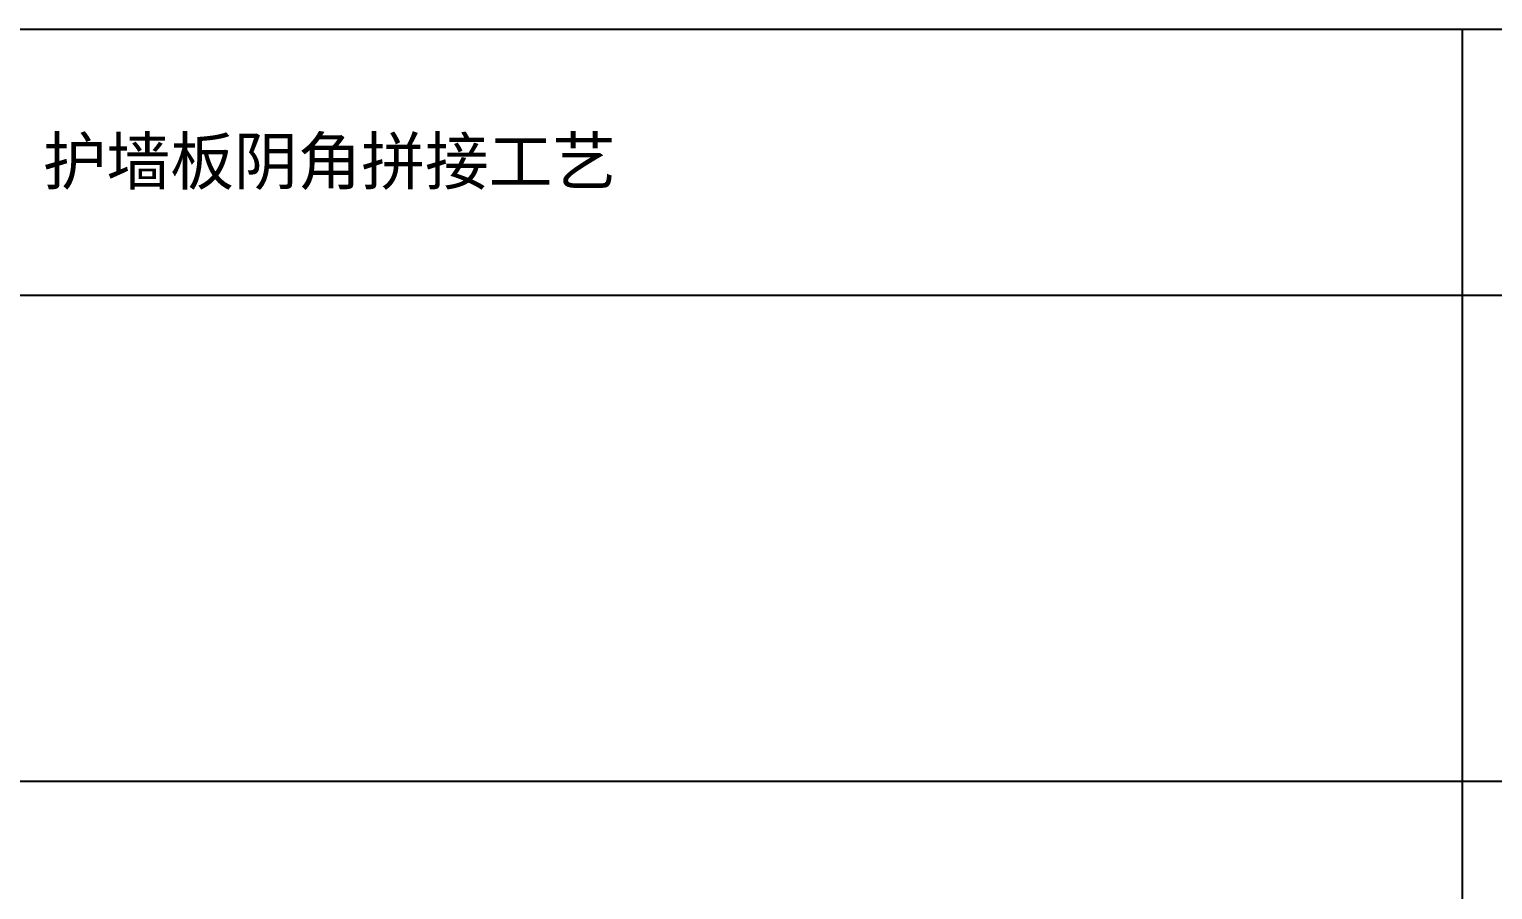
# Model space of a CAD drawing. Header units: millimetres. Extents: x 4862 to 20554, y 7569 to 11262.
# Drawn here: x 12837 to 15971, y 9419 to 11262 of the extents above; entities that cross this region are included whole.
import ezdxf

# ---------------------------------------------------------------- set-up
doc = ezdxf.new("R2010")
doc.units = ezdxf.units.MM
doc.styles.get("Standard").update_dxf_attribs({"font": 'arial.ttf'})

msp = doc.modelspace()

# ---------------------------------------------------------------- linework, layer by layer
for p, q in [((4862.317, 11261.691), (20477.138, 11261.691)), ((15906.218, 7569.359), (15906.218, 11261.691)), ((4862.317, 10692.385), (20477.138, 10692.385)), ((4862.317, 9651.376), (20477.138, 9651.376))]:
    msp.add_line(p, q)

# ---------------------------------------------------------------- texts
at = {"insert": (12866.117, 11029.135), "char_height": 100, "attachment_point": 1}
msp.add_mtext_dynamic_manual_height_columns('{\\fSimHei|b0|i0|c134|p49;护墙板阴角拼接工艺}', width=1527.25948, gutter_width=420, heights=[0], dxfattribs=at)

doc.saveas('drawing.dxf')
